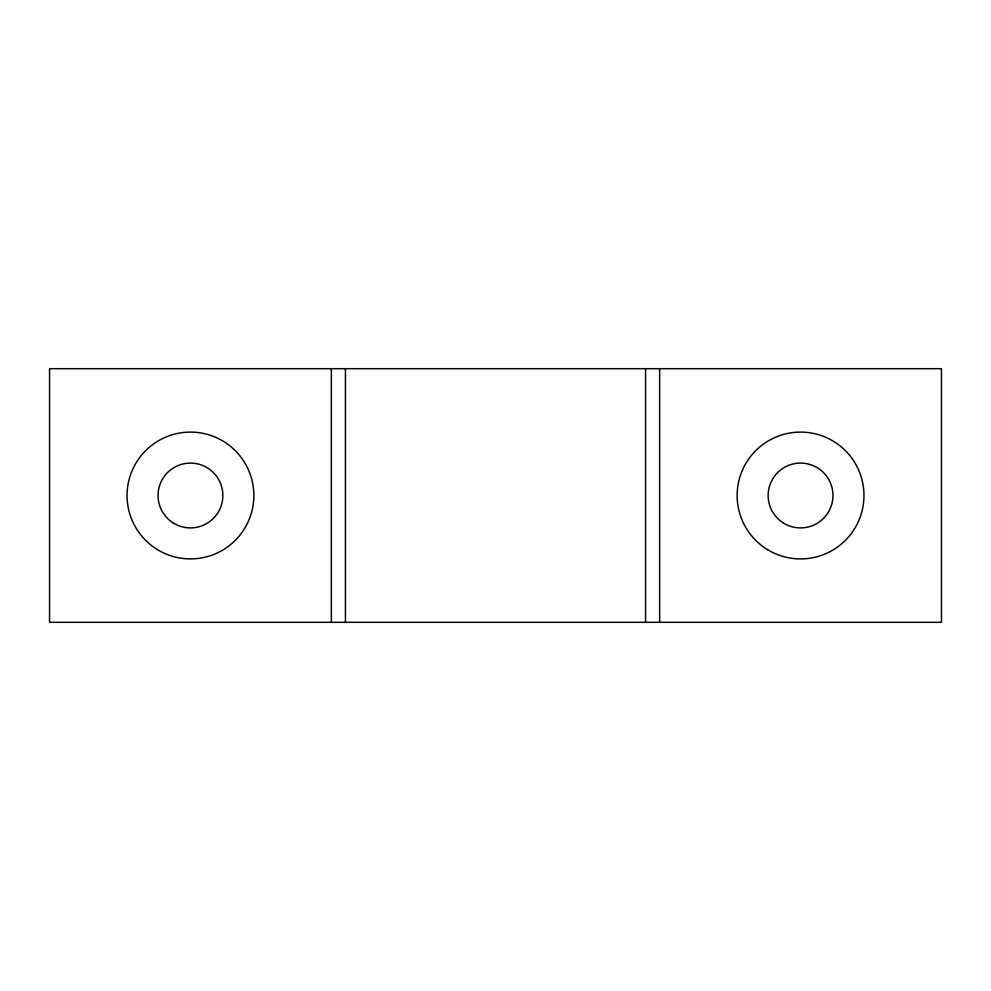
<?xml version="1.0" encoding="UTF-8"?>
<svg xmlns="http://www.w3.org/2000/svg" width="991" height="991" viewBox="0 0 991 991"><rect width="100%" height="100%" fill="white"/><g stroke="black" fill="none" stroke-linecap="round" stroke-linejoin="round"><path stroke-width="1.49" d="M659.647 368.689L659.647 622.311M645.562 368.689L645.562 622.311M345.438 368.689L345.438 622.311M331.353 368.689L331.353 622.311M941.45 368.689L49.55 368.689L49.55 622.311L941.45 622.311L941.45 368.689M767.691 549.732A63.399 63.399 0 0 0 863.941 496.838A63.399 63.399 0 0 0 770.019 439.93A63.399 63.399 0 0 0 767.691 549.732M156.491 549.039A63.399 63.399 0 0 0 253.795 498.139A63.399 63.399 0 0 0 161.062 439.323A63.399 63.399 0 0 0 156.491 549.039M784.054 523.397A32.406 32.406 0 0 0 832.96 495.834A32.406 32.406 0 0 0 784.637 467.269A32.406 32.406 0 0 0 784.054 523.397M173.091 522.864A32.406 32.406 0 0 0 222.826 496.85A32.406 32.406 0 0 0 175.432 466.786A32.406 32.406 0 0 0 173.091 522.864"/></g></svg>
